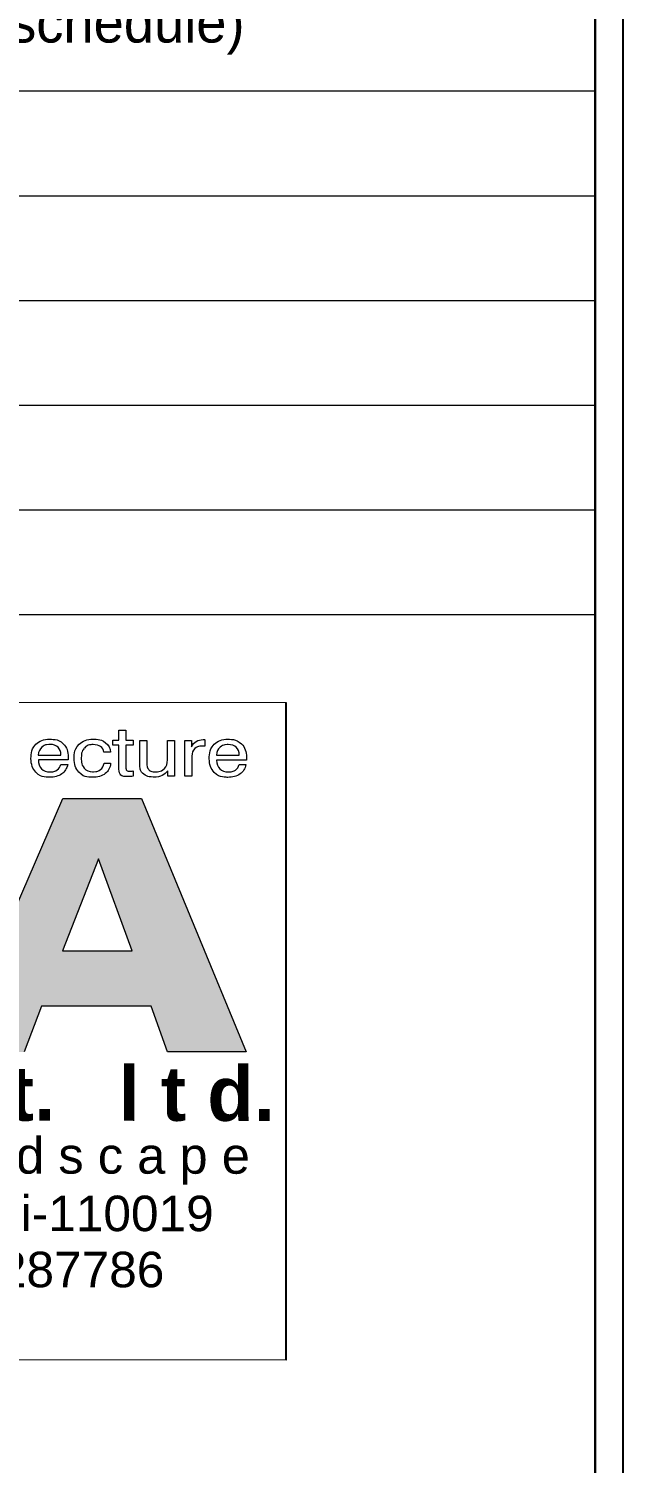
# Model space of a CAD drawing. Header units: millimetres. Extents: x 7675 to 3049577, y -133733 to 101877.
# Drawn here: x 2970612 to 2974419, y 67443 to 76621 of the extents above; entities that cross this region are included whole.
import ezdxf

# ---------------------------------------------------------------- set-up
doc = ezdxf.new("R2010")
doc.units = ezdxf.units.MM
doc.header["$LTSCALE"] = 600
for name, color, linetype, lineweight in [('BRICK WALL_MOFA', 20, 'Continuous', 25), ('D-sheet', 42, 'Continuous', 13), ('ELEV_09_MOFA', 15, 'Continuous', 9)]:
    doc.layers.add(name, color=color, linetype=linetype, lineweight=lineweight)
doc.layers.add('S-QUERY-TEXT', color=7, linetype='Continuous')

# ---------------------------------------------------------------- blocks, each defined once
blk = doc.blocks.new('21212')
h = blk.add_hatch(color=256)
edge = h.paths.add_edge_path()
edge.add_spline(control_points=[(8154, 404), (8154, 404), (8002, 0), (8002, 0)], knot_values=[0.875, 0.875, 0.875, 0.875, 1, 1, 1, 1], degree=3, periodic=0)
edge.add_spline(control_points=[(8002, 0), (8002, 0), (7374, 0), (7374, 0)], knot_values=[0, 0, 0, 0, 0.125, 0.125, 0.125, 0.125], degree=3, periodic=0)
edge.add_spline(control_points=[(7374, 0), (7374, 0), (8344, 2239), (8344, 2239)], knot_values=[0.125, 0.125, 0.125, 0.125, 0.25, 0.25, 0.25, 0.25], degree=3, periodic=0)
edge.add_spline(control_points=[(8344, 2239), (8344, 2239), (9040, 2239), (9040, 2239)], knot_values=[0.25, 0.25, 0.25, 0.25, 0.375, 0.375, 0.375, 0.375], degree=3, periodic=0)
edge.add_spline(control_points=[(9040, 2239), (9040, 2239), (9966, 0), (9966, 0)], knot_values=[0.375, 0.375, 0.375, 0.375, 0.5, 0.5, 0.5, 0.5], degree=3, periodic=0)
edge.add_spline(control_points=[(9966, 0), (9966, 0), (9268, 0), (9268, 0)], knot_values=[0.5, 0.5, 0.5, 0.5, 0.625, 0.625, 0.625, 0.625], degree=3, periodic=0)
edge.add_spline(control_points=[(9268, 0), (9268, 0), (9126, 404), (9126, 404)], knot_values=[0.625, 0.625, 0.625, 0.625, 0.75, 0.75, 0.75, 0.75], degree=3, periodic=0)
edge.add_spline(control_points=[(9126, 404), (9126, 404), (8154, 404), (8154, 404)], knot_values=[0.75, 0.75, 0.75, 0.75, 0.875, 0.875, 0.875, 0.875], degree=3, periodic=0)
edge = h.paths.add_edge_path(flags=16)
edge.add_spline(control_points=[(8341, 893), (8341, 893), (8958, 893), (8958, 893)], knot_values=[0.666667, 0.666667, 0.666667, 0.666667, 1, 1, 1, 1], degree=3, periodic=0)
edge.add_spline(control_points=[(8958, 893), (8958, 893), (8658, 1706), (8658, 1706)], knot_values=[0, 0, 0, 0, 0.333333, 0.333333, 0.333333, 0.333333], degree=3, periodic=0)
edge.add_spline(control_points=[(8658, 1706), (8658, 1706), (8341, 893), (8341, 893)], knot_values=[0.333333, 0.333333, 0.333333, 0.333333, 0.666667, 0.666667, 0.666667, 0.666667], degree=3, periodic=0)
at = {"color": 7}
for points in [[(8839, 2754), (8839, 2754), (8839, 2843), (8839, 2843)], [(8839, 2843), (8839, 2843), (8900, 2843), (8900, 2843)], [(8900, 2843), (8900, 2843), (8900, 2754), (8900, 2754)], [(8156, 2693), (8139, 2677), (8128, 2655), (8125, 2624)], [(8326, 2624), (8326, 2654), (8317, 2677), (8300, 2693)], [(8704, 2649), (8702, 2670), (8693, 2687), (8677, 2699)], [(8721, 2733), (8748, 2712), (8763, 2684), (8765, 2649)], [(8784, 2712), (8784, 2712), (8784, 2754), (8784, 2754)], [(8784, 2754), (8784, 2754), (8839, 2754), (8839, 2754)], [(8839, 2712), (8839, 2712), (8784, 2712), (8784, 2712)], [(8839, 2499), (8839, 2499), (8839, 2712), (8839, 2712)], [(8900, 2754), (8900, 2754), (8966, 2754), (8966, 2754)], [(8966, 2712), (8966, 2712), (8900, 2712), (8900, 2712)], [(8900, 2712), (8900, 2712), (8900, 2517), (8900, 2517)], [(8966, 2754), (8966, 2754), (8966, 2712), (8966, 2712)], [(9024, 2564), (9024, 2564), (9024, 2754), (9024, 2754)], [(9024, 2754), (9024, 2754), (9086, 2754), (9086, 2754)], [(9086, 2754), (9086, 2754), (9086, 2560), (9086, 2560)], [(9268, 2583), (9268, 2583), (9268, 2754), (9268, 2754)], [(9268, 2754), (9268, 2754), (9329, 2754), (9329, 2754)], [(9329, 2754), (9329, 2754), (9329, 2437), (9329, 2437)], [(9423, 2437), (9423, 2437), (9423, 2754), (9423, 2754)], [(9423, 2754), (9423, 2754), (9482, 2754), (9482, 2754)], [(9482, 2754), (9482, 2754), (9482, 2697), (9482, 2697)], [(9482, 2697), (9492, 2719), (9505, 2734), (9522, 2745)], [(9510, 2681), (9493, 2666), (9484, 2643), (9484, 2613)], [(9594, 2761), (9596, 2761), (9598, 2760), (9600, 2760)], [(9600, 2704), (9598, 2704), (9597, 2704), (9594, 2704)], [(9600, 2760), (9600, 2760), (9600, 2704), (9600, 2704)], [(9733, 2693), (9715, 2677), (9705, 2655), (9702, 2624)], [(9903, 2624), (9903, 2654), (9894, 2677), (9877, 2693)], [(8125, 2624), (8125, 2624), (8326, 2624), (8326, 2624)], [(8390, 2580), (8390, 2580), (8126, 2580), (8126, 2580)], [(8126, 2580), (8126, 2547), (8136, 2521), (8154, 2503)], [(8293, 2492), (8310, 2503), (8320, 2519), (8325, 2540)], [(8325, 2540), (8325, 2540), (8386, 2540), (8386, 2540)], [(8386, 2540), (8379, 2505), (8361, 2477), (8333, 2457)], [(8391, 2589), (8391, 2586), (8390, 2583), (8390, 2580)], [(8675, 2495), (8692, 2508), (8703, 2527), (8707, 2551)], [(8765, 2649), (8765, 2649), (8704, 2649), (8704, 2649)], [(8707, 2551), (8707, 2551), (8765, 2551), (8765, 2551)], [(8765, 2551), (8762, 2512), (8746, 2482), (8718, 2460)], [(9024, 2549), (9024, 2549), (9024, 2564), (9024, 2564)], [(9027, 2499), (9025, 2510), (9024, 2526), (9024, 2549)], [(9241, 2504), (9259, 2522), (9268, 2548), (9268, 2583)], [(9484, 2613), (9484, 2613), (9484, 2437), (9484, 2437)], [(9702, 2624), (9702, 2624), (9903, 2624), (9903, 2624)], [(9966, 2580), (9966, 2580), (9702, 2580), (9702, 2580)], [(9702, 2580), (9703, 2547), (9713, 2521), (9731, 2503)], [(9870, 2492), (9886, 2503), (9897, 2519), (9902, 2540)], [(9902, 2540), (9902, 2540), (9962, 2540), (9962, 2540)], [(9962, 2540), (9956, 2505), (9938, 2477), (9910, 2457)], [(9967, 2589), (9967, 2586), (9967, 2583), (9966, 2580)], [(8856, 2447), (8845, 2457), (8839, 2474), (8839, 2499)], [(8966, 2438), (8956, 2436), (8947, 2435), (8939, 2434)], [(8946, 2482), (8951, 2482), (8958, 2482), (8966, 2483)], [(8966, 2483), (8966, 2483), (8966, 2438), (8966, 2438)], [(9040, 2472), (9034, 2480), (9030, 2489), (9027, 2499)], [(9083, 2440), (9064, 2448), (9050, 2459), (9040, 2472)], [(9271, 2484), (9258, 2466), (9241, 2452), (9221, 2443)], [(9271, 2437), (9271, 2437), (9271, 2484), (9271, 2484)], [(9329, 2437), (9329, 2437), (9271, 2437), (9271, 2437)], [(9484, 2437), (9484, 2437), (9423, 2437), (9423, 2437)], [(7374, 0), (7374, 0), (8344, 2239), (8344, 2239)], [(8344, 2239), (8344, 2239), (9040, 2239), (9040, 2239)], [(9040, 2239), (9040, 2239), (9966, 0), (9966, 0)], [(8658, 1706), (8658, 1706), (8341, 893), (8341, 893)], [(8958, 893), (8958, 893), (8658, 1706), (8658, 1706)], [(8341, 893), (8341, 893), (8958, 893), (8958, 893)], [(8154, 404), (8154, 404), (8002, 0), (8002, 0)], [(9126, 404), (9126, 404), (8154, 404), (8154, 404)], [(9268, 0), (9268, 0), (9126, 404), (9126, 404)], [(9966, 0), (9966, 0), (9268, 0), (9268, 0)]]:
    blk.add_open_spline(points, degree=3, dxfattribs=at)
for points, knots in [([(8105, 2471), (8076, 2501), (8061, 2541), (8061, 2592), (8061, 2592), (8061, 2646), (8076, 2688), (8105, 2719)], [0.25, 0.25, 0.25, 0.25, 0.3125, 0.3125, 0.3125, 0.34375, 0.375, 0.375, 0.375, 0.375]), ([(8105, 2719), (8134, 2749), (8174, 2764), (8225, 2764), (8225, 2764), (8278, 2764), (8319, 2750), (8347, 2722)], [0.375, 0.375, 0.375, 0.375, 0.4375, 0.4375, 0.4375, 0.46875, 0.5, 0.5, 0.5, 0.5]), ([(8300, 2693), (8283, 2709), (8259, 2717), (8228, 2717), (8228, 2717), (8197, 2717), (8173, 2709), (8156, 2693)], [0.4, 0.4, 0.4, 0.4, 0.6, 0.6, 0.6, 0.7, 0.8, 0.8, 0.8, 0.8]), ([(8347, 2722), (8376, 2694), (8391, 2655), (8391, 2604), (8391, 2604), (8391, 2597), (8391, 2592), (8391, 2589)], [0.5, 0.5, 0.5, 0.5, 0.5625, 0.5625, 0.5625, 0.59375, 0.625, 0.625, 0.625, 0.625]), ([(8485, 2472), (8457, 2502), (8442, 2543), (8442, 2594), (8442, 2594), (8442, 2648), (8457, 2689), (8487, 2719)], [0.6666667, 0.6666667, 0.6666667, 0.6666667, 0.7222222, 0.7222222, 0.7222222, 0.75, 0.7777778, 0.7777778, 0.7777778, 0.7777778]), ([(8487, 2719), (8517, 2749), (8558, 2764), (8610, 2764), (8610, 2764), (8656, 2764), (8693, 2754), (8721, 2733)], [0.7777778, 0.7777778, 0.7777778, 0.7777778, 0.8333333, 0.8333333, 0.8333333, 0.8611111, 0.8888889, 0.8888889, 0.8888889, 0.8888889]), ([(8677, 2699), (8661, 2711), (8638, 2716), (8610, 2716), (8610, 2716), (8577, 2716), (8551, 2706), (8533, 2685), (8533, 2685), (8515, 2665), (8506, 2635), (8506, 2596), (8506, 2596), (8506, 2558), (8515, 2528), (8532, 2507)], [0.0555556, 0.0555556, 0.0555556, 0.0555556, 0.1111111, 0.1111111, 0.1111111, 0.1388889, 0.1666667, 0.1666667, 0.1666667, 0.1944444, 0.2222222, 0.2222222, 0.2222222, 0.25, 0.2777778, 0.2777778, 0.2777778, 0.2777778]), ([(9594, 2704), (9592, 2704), (9589, 2704), (9585, 2704), (9585, 2704), (9552, 2704), (9527, 2696), (9510, 2681)], [0.6428571, 0.6428571, 0.6428571, 0.6428571, 0.7142857, 0.7142857, 0.7142857, 0.75, 0.7857143, 0.7857143, 0.7857143, 0.7857143]), ([(9522, 2745), (9539, 2756), (9559, 2761), (9584, 2761), (9584, 2761), (9588, 2761), (9592, 2761), (9594, 2761)], [0.2857143, 0.2857143, 0.2857143, 0.2857143, 0.3571429, 0.3571429, 0.3571429, 0.3928571, 0.4285714, 0.4285714, 0.4285714, 0.4285714]), ([(9682, 2471), (9652, 2501), (9638, 2541), (9638, 2592), (9638, 2592), (9638, 2646), (9652, 2688), (9682, 2719)], [0.25, 0.25, 0.25, 0.25, 0.3125, 0.3125, 0.3125, 0.34375, 0.375, 0.375, 0.375, 0.375]), ([(9682, 2719), (9711, 2749), (9751, 2764), (9802, 2764), (9802, 2764), (9855, 2764), (9895, 2750), (9924, 2722)], [0.375, 0.375, 0.375, 0.375, 0.4375, 0.4375, 0.4375, 0.46875, 0.5, 0.5, 0.5, 0.5]), ([(9877, 2693), (9860, 2709), (9836, 2717), (9804, 2717), (9804, 2717), (9774, 2717), (9750, 2709), (9733, 2693)], [0.4, 0.4, 0.4, 0.4, 0.6, 0.6, 0.6, 0.7, 0.8, 0.8, 0.8, 0.8]), ([(9924, 2722), (9953, 2694), (9967, 2655), (9967, 2604), (9967, 2604), (9967, 2597), (9967, 2592), (9967, 2589)], [0.5, 0.5, 0.5, 0.5, 0.5625, 0.5625, 0.5625, 0.59375, 0.625, 0.625, 0.625, 0.625]), ([(9086, 2560), (9086, 2529), (9091, 2507), (9103, 2495), (9103, 2495), (9114, 2483), (9133, 2476), (9160, 2476), (9160, 2476), (9195, 2476), (9222, 2485), (9241, 2504)], [0.0526316, 0.0526316, 0.0526316, 0.0526316, 0.1052632, 0.1052632, 0.1052632, 0.1315789, 0.1578947, 0.1578947, 0.1578947, 0.1842105, 0.2105263, 0.2105263, 0.2105263, 0.2105263]), ([(8333, 2457), (8305, 2437), (8269, 2427), (8225, 2427), (8225, 2427), (8175, 2427), (8135, 2441), (8105, 2471)], [0.125, 0.125, 0.125, 0.125, 0.1875, 0.1875, 0.1875, 0.21875, 0.25, 0.25, 0.25, 0.25]), ([(8154, 2503), (8173, 2484), (8198, 2475), (8231, 2475), (8231, 2475), (8256, 2475), (8277, 2481), (8293, 2492)], [0.8125, 0.8125, 0.8125, 0.8125, 0.875, 0.875, 0.875, 0.90625, 0.9375, 0.9375, 0.9375, 0.9375]), ([(8718, 2460), (8690, 2438), (8651, 2427), (8603, 2427), (8603, 2427), (8553, 2427), (8514, 2442), (8485, 2472)], [0.5555556, 0.5555556, 0.5555556, 0.5555556, 0.6111111, 0.6111111, 0.6111111, 0.6388889, 0.6666667, 0.6666667, 0.6666667, 0.6666667]), ([(8532, 2507), (8549, 2486), (8574, 2476), (8606, 2476), (8606, 2476), (8635, 2476), (8658, 2482), (8675, 2495)], [0.2777778, 0.2777778, 0.2777778, 0.2777778, 0.3333333, 0.3333333, 0.3333333, 0.3611111, 0.3888889, 0.3888889, 0.3888889, 0.3888889]), ([(8939, 2434), (8931, 2433), (8923, 2433), (8917, 2433), (8917, 2433), (8888, 2433), (8868, 2438), (8856, 2447)], [0.3, 0.3, 0.3, 0.3, 0.35, 0.35, 0.35, 0.375, 0.4, 0.4, 0.4, 0.4]), ([(8900, 2517), (8900, 2503), (8903, 2493), (8907, 2489), (8907, 2489), (8912, 2484), (8921, 2481), (8933, 2481), (8933, 2481), (8937, 2481), (8941, 2482), (8946, 2482)], [0, 0, 0, 0, 0.05, 0.05, 0.05, 0.075, 0.1, 0.1, 0.1, 0.125, 0.15, 0.15, 0.15, 0.15]), ([(9221, 2443), (9201, 2434), (9177, 2429), (9150, 2429), (9150, 2429), (9124, 2429), (9102, 2433), (9083, 2440)], [0.5789474, 0.5789474, 0.5789474, 0.5789474, 0.6315789, 0.6315789, 0.6315789, 0.6578947, 0.6842105, 0.6842105, 0.6842105, 0.6842105]), ([(9910, 2457), (9881, 2437), (9845, 2427), (9802, 2427), (9802, 2427), (9751, 2427), (9711, 2441), (9682, 2471)], [0.125, 0.125, 0.125, 0.125, 0.1875, 0.1875, 0.1875, 0.21875, 0.25, 0.25, 0.25, 0.25]), ([(9731, 2503), (9750, 2484), (9775, 2475), (9808, 2475), (9808, 2475), (9833, 2475), (9854, 2481), (9870, 2492)], [0.8125, 0.8125, 0.8125, 0.8125, 0.875, 0.875, 0.875, 0.90625, 0.9375, 0.9375, 0.9375, 0.9375])]:
    blk.add_open_spline(points, degree=3, knots=knots, dxfattribs=at)
blk = doc.blocks.new('LOGO MOFAAA')
blk.add_lwpolyline([(750.63, 54.334), (826.847, 54.306), (826.832, 14.158), (750.615, 14.186)], close=True)
at = {"layer": 'BRICK WALL_MOFA'}
blk.add_line((826.833, 14.158), (826.833, 54.306), dxfattribs=at)
at = {"xscale": 0.006904796293405, "yscale": 0.006904796293405, "zscale": 0.006904796293405, "rotation": 359.9790943197136}
blk.add_blockref('21212', (755.591, 32.996), dxfattribs=at)
at = {"attachment_point": 1, "rotation": 359.97909}
for s, insert, char_height, width in [('{\\fSwis721 BT|b1|i0|c0|p34;m :o f a   s t u d i o s   p v t.   l t d.}', (753.389, 32.116), 3.3248, 77.22289), ('{\\fSwis721 BT|b0|i0|c0|p34;a r c h i t e c t u r e    &    u r b a n     l a n d s c a p e}', (753.388, 27.784), 2.21654, 71.71862), ('{\\fSwis721 BT|b0|i0|c0|p34;16/12, lower ground floor, kalkaji, new delhi-110019}', (753.24, 24.224), 2.16756, 77.92677), ('{\\fSwis721 BT|b0|i0|c0|p34;Ph. 011-40513867, 40513868 fax: 011-26287786  }', (753.239, 20.802), 2.16756, 77.92677)]:
    blk.add_mtext(s, dxfattribs=dict(at, insert=insert, char_height=char_height, width=width))

msp = doc.modelspace()

# ---------------------------------------------------------------- linework, layer by layer
at = {"color": 5}
msp.add_lwpolyline([(2974418.8, 45004.1), (2974418.8, 98634.9), (2898307.5, 98634.9), (2898307.5, 45004.1)], close=True, dxfattribs=at)
at = {"color": 6}
msp.add_lwpolyline([(2974238.9, 45184.1), (2974238.9, 98454.9), (2898487.4, 98454.9), (2898487.4, 45184.1)], close=True, dxfattribs=at)
at = {"color": 0, "linetype": 'ByBlock'}
msp.add_lwpolyline([(2962631.8, 98454.9), (2974238.9, 98454.9), (2974238.9, 45184.1), (2962631.8, 45184.1)], close=True, dxfattribs=at)
at = {"layer": 'D-sheet'}
for p, q in [((2962631.8, 76222.6), (2974238.9, 76222.6)), ((2962631.8, 76222.6), (2974238.9, 76222.6)), ((2962631.8, 75552.6), (2974238.9, 75552.6)), ((2962631.8, 75552.6), (2974238.9, 75552.6)), ((2962631.8, 74882.6), (2974238.9, 74882.6)), ((2962631.8, 74212.6), (2974238.9, 74212.6)), ((2962631.8, 73542.6), (2974238.9, 73542.6)), ((2962631.8, 72872.6, 0), (2974238.9, 72872.6, 0))]:
    msp.add_line(p, q, dxfattribs=at)

# ---------------------------------------------------------------- block references
at = {"layer": 'ELEV_09_MOFA', "xscale": 104.8251023733133, "yscale": 104.8251023733133, "zscale": 104.8251023733133}
msp.add_blockref('LOGO MOFAAA', (2885586.4, 66618.6), dxfattribs=at)

# ---------------------------------------------------------------- texts
at = {"layer": 'S-QUERY-TEXT'}
msp.add_text('beam it names is probably not drawn on this ... (see schedule)', height=260, dxfattribs=at).set_placement((2962427.7, 76532.3))

doc.saveas('drawing.dxf')
